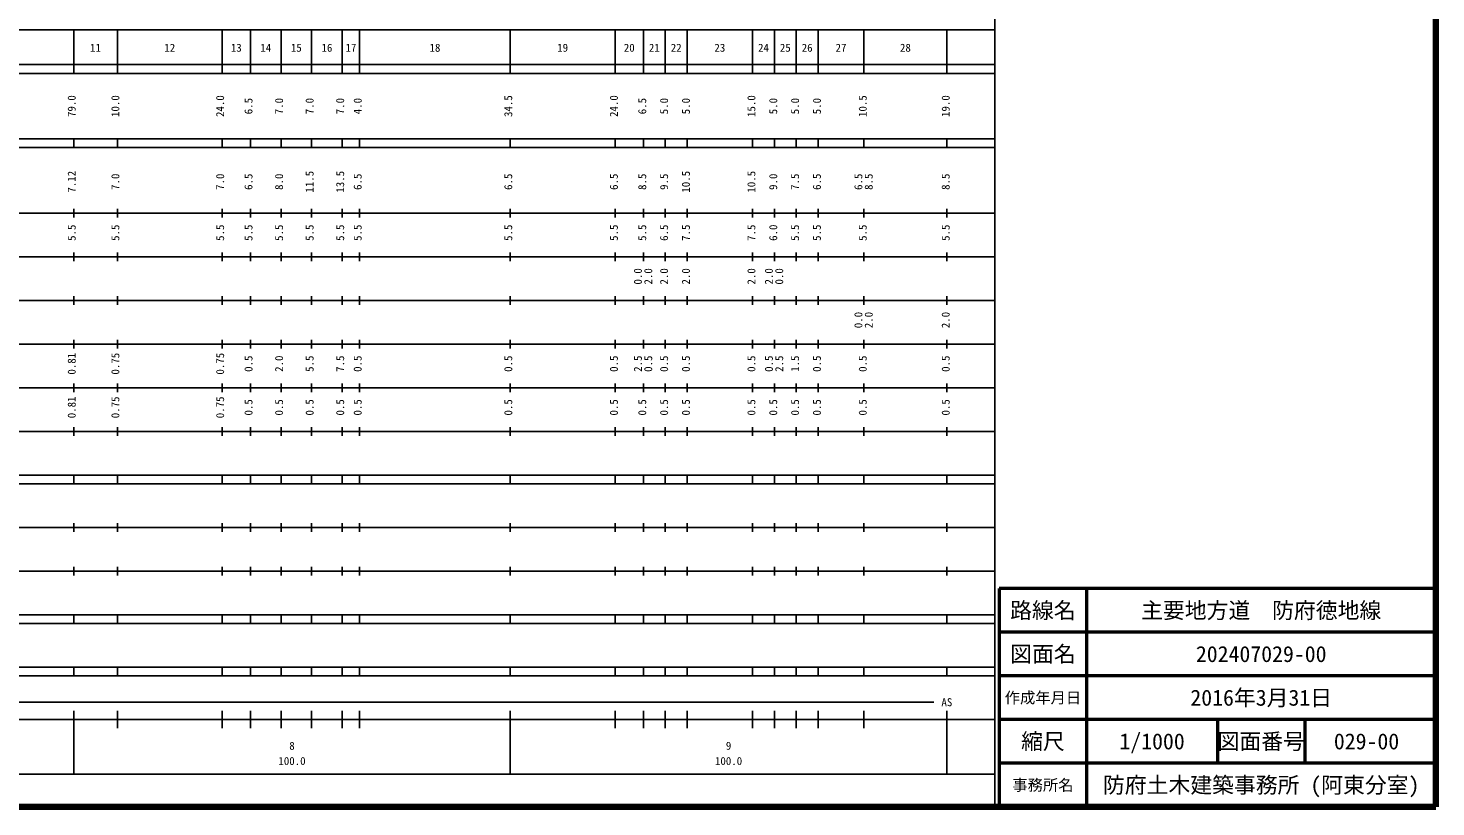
# Model space of a CAD drawing. Units: millimetres on the paper, enlarged 1000 times. Extents: x 40000 to 680000, y 20000 to 380000.
# Drawn here: x 357570 to 680000, y 20000 to 198357 of the extents above; entities that cross this region are included whole.
import ezdxf
from ezdxf.enums import TextEntityAlignment as Align

# ---------------------------------------------------------------- set-up
doc = ezdxf.new("R2010")
doc.units = ezdxf.units.MM
doc.header["$LTSCALE"] = 1000
for name, color, linetype, lineweight in [('M-TTL', 2, 'Continuous', 140), ('M-TTL-BAND', 7, 'Continuous', 25), ('M-TTL-FRAM', 2, 'Continuous', 50), ('M-TTL-LINE', 7, 'Continuous', 50)]:
    doc.layers.add(name, color=color, linetype=linetype, lineweight=lineweight)
doc.layers.add('M-TTL-TXT', color=7, linetype='Continuous')
doc.styles.add('ＭＳ ゴシック', font='')
doc.styles.get('ＭＳ ゴシック').set_extended_font_data('MS Gothic')

msp = doc.modelspace()

# ---------------------------------------------------------------- linework, layer by layer
at = {"layer": 'M-TTL'}
for p, q in [((680000, 20000), (680000, 380000)), ((40000, 20000), (680000, 20000))]:
    msp.add_line(p, q, dxfattribs=at)
at = {"layer": 'M-TTL-BAND'}
for p, q in [((579000, 20000), (579000, 370000)), ((68000, 198000), (579000, 198000)), ((368000, 188000), (368000, 198000)), ((378000, 188000), (378000, 198000)), ((402000, 188000), (402000, 198000)), ((408500, 188000), (408500, 198000)), ((415500, 188000), (415500, 198000)), ((422500, 188000), (422500, 198000)), ((429500, 188000), (429500, 198000)), ((433500, 188000), (433500, 198000)), ((468000, 188000), (468000, 198000)), ((492000, 188000), (492000, 198000)), ((498500, 188000), (498500, 198000)), ((503500, 188000), (503500, 198000)), ((508500, 188000), (508500, 198000)), ((523500, 188000), (523500, 198000)), ((528500, 188000), (528500, 198000)), ((533500, 188000), (533500, 198000)), ((538500, 188000), (538500, 198000)), ((549000, 188000), (549000, 198000)), ((568000, 188000), (568000, 198000)), ((40000, 190000), (579000, 190000)), ((40000, 188000), (579000, 188000)), ((40000, 173000), (579000, 173000)), ((40000, 171000), (579000, 171000)), ((368000, 171000), (368000, 173000)), ((378000, 171000), (378000, 173000)), ((402000, 171000), (402000, 173000)), ((408500, 171000), (408500, 173000)), ((415500, 171000), (415500, 173000)), ((422500, 171000), (422500, 173000)), ((429500, 171000), (429500, 173000)), ((433500, 171000), (433500, 173000)), ((468000, 171000), (468000, 173000)), ((492000, 171000), (492000, 173000)), ((498500, 171000), (498500, 173000)), ((503500, 171000), (503500, 173000)), ((508500, 171000), (508500, 173000)), ((523500, 171000), (523500, 173000)), ((528500, 171000), (528500, 173000)), ((533500, 171000), (533500, 173000)), ((538500, 171000), (538500, 173000)), ((549000, 171000), (549000, 173000)), ((568000, 171000), (568000, 173000)), ((40000, 156000), (579000, 156000)), ((368000, 155000), (368000, 157000)), ((378000, 155000), (378000, 157000)), ((402000, 155000), (402000, 157000)), ((408500, 155000), (408500, 157000)), ((415500, 155000), (415500, 157000)), ((422500, 155000), (422500, 157000)), ((429500, 155000), (429500, 157000)), ((433500, 155000), (433500, 157000)), ((468000, 155000), (468000, 157000)), ((492000, 155000), (492000, 157000)), ((498500, 155000), (498500, 157000)), ((503500, 155000), (503500, 157000)), ((508500, 155000), (508500, 157000)), ((523500, 155000), (523500, 157000)), ((528500, 155000), (528500, 157000)), ((533500, 155000), (533500, 157000)), ((538500, 155000), (538500, 157000)), ((549000, 155000), (549000, 157000)), ((568000, 155000), (568000, 157000)), ((46000, 146000), (579000, 146000)), ((368000, 145000), (368000, 147000)), ((378000, 145000), (378000, 147000)), ((402000, 145000), (402000, 147000)), ((408500, 145000), (408500, 147000)), ((415500, 145000), (415500, 147000)), ((422500, 145000), (422500, 147000)), ((429500, 145000), (429500, 147000)), ((433500, 145000), (433500, 147000)), ((468000, 145000), (468000, 147000)), ((492000, 145000), (492000, 147000)), ((498500, 145000), (498500, 147000)), ((503500, 145000), (503500, 147000)), ((508500, 145000), (508500, 147000)), ((523500, 145000), (523500, 147000)), ((528500, 145000), (528500, 147000)), ((533500, 145000), (533500, 147000)), ((538500, 145000), (538500, 147000)), ((549000, 145000), (549000, 147000)), ((568000, 145000), (568000, 147000)), ((52000, 136000), (579000, 136000)), ((368000, 135000), (368000, 137000)), ((378000, 135000), (378000, 137000)), ((402000, 135000), (402000, 137000)), ((408500, 135000), (408500, 137000)), ((415500, 135000), (415500, 137000)), ((422500, 135000), (422500, 137000)), ((429500, 135000), (429500, 137000)), ((433500, 135000), (433500, 137000)), ((468000, 135000), (468000, 137000)), ((492000, 135000), (492000, 137000)), ((498500, 135000), (498500, 137000)), ((503500, 135000), (503500, 137000)), ((508500, 135000), (508500, 137000)), ((523500, 135000), (523500, 137000)), ((528500, 135000), (528500, 137000)), ((533500, 135000), (533500, 137000)), ((538500, 135000), (538500, 137000)), ((549000, 135000), (549000, 137000)), ((568000, 135000), (568000, 137000)), ((46000, 126000), (579000, 126000)), ((368000, 125000), (368000, 127000)), ((378000, 125000), (378000, 127000)), ((402000, 125000), (402000, 127000)), ((408500, 125000), (408500, 127000)), ((415500, 125000), (415500, 127000)), ((422500, 125000), (422500, 127000)), ((429500, 125000), (429500, 127000)), ((433500, 125000), (433500, 127000)), ((468000, 125000), (468000, 127000)), ((492000, 125000), (492000, 127000)), ((498500, 125000), (498500, 127000)), ((503500, 125000), (503500, 127000)), ((508500, 125000), (508500, 127000)), ((523500, 125000), (523500, 127000)), ((528500, 125000), (528500, 127000)), ((533500, 125000), (533500, 127000)), ((538500, 125000), (538500, 127000)), ((549000, 125000), (549000, 127000)), ((568000, 125000), (568000, 127000)), ((368000, 115000), (368000, 117000)), ((378000, 115000), (378000, 117000)), ((402000, 115000), (402000, 117000)), ((408500, 115000), (408500, 117000)), ((415500, 115000), (415500, 117000)), ((422500, 115000), (422500, 117000)), ((429500, 115000), (429500, 117000)), ((433500, 115000), (433500, 117000)), ((468000, 115000), (468000, 117000)), ((492000, 115000), (492000, 117000)), ((498500, 115000), (498500, 117000)), ((503500, 115000), (503500, 117000)), ((508500, 115000), (508500, 117000)), ((523500, 115000), (523500, 117000)), ((528500, 115000), (528500, 117000)), ((533500, 115000), (533500, 117000)), ((538500, 115000), (538500, 117000)), ((549000, 115000), (549000, 117000)), ((568000, 115000), (568000, 117000)), ((52000, 116000), (579000, 116000)), ((368000, 105000), (368000, 107000)), ((378000, 105000), (378000, 107000)), ((402000, 105000), (402000, 107000)), ((408500, 105000), (408500, 107000)), ((415500, 105000), (415500, 107000)), ((422500, 105000), (422500, 107000)), ((429500, 105000), (429500, 107000)), ((433500, 105000), (433500, 107000)), ((468000, 105000), (468000, 107000)), ((492000, 105000), (492000, 107000)), ((498500, 105000), (498500, 107000)), ((503500, 105000), (503500, 107000)), ((508500, 105000), (508500, 107000)), ((523500, 105000), (523500, 107000)), ((528500, 105000), (528500, 107000)), ((533500, 105000), (533500, 107000)), ((538500, 105000), (538500, 107000)), ((549000, 105000), (549000, 107000)), ((568000, 105000), (568000, 107000)), ((46000, 106000), (579000, 106000)), ((40000, 96000), (579000, 96000)), ((40000, 94000), (579000, 94000)), ((368000, 94000), (368000, 96000)), ((378000, 94000), (378000, 96000)), ((402000, 94000), (402000, 96000)), ((408500, 94000), (408500, 96000)), ((415500, 94000), (415500, 96000)), ((422500, 94000), (422500, 96000)), ((429500, 94000), (429500, 96000)), ((433500, 94000), (433500, 96000)), ((468000, 94000), (468000, 96000)), ((492000, 94000), (492000, 96000)), ((498500, 94000), (498500, 96000)), ((503500, 94000), (503500, 96000)), ((508500, 94000), (508500, 96000)), ((523500, 94000), (523500, 96000)), ((528500, 94000), (528500, 96000)), ((533500, 94000), (533500, 96000)), ((538500, 94000), (538500, 96000)), ((549000, 94000), (549000, 96000)), ((568000, 94000), (568000, 96000)), ((49000, 84000), (579000, 84000)), ((368000, 83000), (368000, 85000)), ((378000, 83000), (378000, 85000)), ((402000, 83000), (402000, 85000)), ((408500, 83000), (408500, 85000)), ((415500, 83000), (415500, 85000)), ((422500, 83000), (422500, 85000)), ((429500, 83000), (429500, 85000)), ((433500, 83000), (433500, 85000)), ((468000, 83000), (468000, 85000)), ((492000, 83000), (492000, 85000)), ((498500, 83000), (498500, 85000)), ((503500, 83000), (503500, 85000)), ((508500, 83000), (508500, 85000)), ((523500, 83000), (523500, 85000)), ((528500, 83000), (528500, 85000)), ((533500, 83000), (533500, 85000)), ((538500, 83000), (538500, 85000)), ((549000, 83000), (549000, 85000)), ((568000, 83000), (568000, 85000)), ((368000, 73000), (368000, 75000)), ((378000, 73000), (378000, 75000)), ((402000, 73000), (402000, 75000)), ((408500, 73000), (408500, 75000)), ((415500, 73000), (415500, 75000)), ((422500, 73000), (422500, 75000)), ((429500, 73000), (429500, 75000)), ((433500, 73000), (433500, 75000)), ((468000, 73000), (468000, 75000)), ((492000, 73000), (492000, 75000)), ((498500, 73000), (498500, 75000)), ((503500, 73000), (503500, 75000)), ((508500, 73000), (508500, 75000)), ((523500, 73000), (523500, 75000)), ((528500, 73000), (528500, 75000)), ((533500, 73000), (533500, 75000)), ((538500, 73000), (538500, 75000)), ((549000, 73000), (549000, 75000)), ((568000, 73000), (568000, 75000)), ((40000, 74000), (579000, 74000)), ((40000, 64000), (579000, 64000)), ((40000, 62000), (579000, 62000)), ((368000, 62000), (368000, 64000)), ((378000, 62000), (378000, 64000)), ((402000, 62000), (402000, 64000)), ((408500, 62000), (408500, 64000)), ((415500, 62000), (415500, 64000)), ((422500, 62000), (422500, 64000)), ((429500, 62000), (429500, 64000)), ((433500, 62000), (433500, 64000)), ((468000, 62000), (468000, 64000)), ((492000, 62000), (492000, 64000)), ((498500, 62000), (498500, 64000)), ((503500, 62000), (503500, 64000)), ((508500, 62000), (508500, 64000)), ((523500, 62000), (523500, 64000)), ((528500, 62000), (528500, 64000)), ((533500, 62000), (533500, 64000)), ((538500, 62000), (538500, 64000)), ((549000, 62000), (549000, 64000)), ((568000, 62000), (568000, 64000)), ((40000, 52000), (579000, 52000)), ((368000, 50000), (368000, 52000)), ((378000, 50000), (378000, 52000)), ((402000, 50000), (402000, 52000)), ((408500, 50000), (408500, 52000)), ((415500, 50000), (415500, 52000)), ((422500, 50000), (422500, 52000)), ((429500, 50000), (429500, 52000)), ((433500, 50000), (433500, 52000)), ((468000, 50000), (468000, 52000)), ((492000, 50000), (492000, 52000)), ((498500, 50000), (498500, 52000)), ((503500, 50000), (503500, 52000)), ((508500, 50000), (508500, 52000)), ((523500, 50000), (523500, 52000)), ((528500, 50000), (528500, 52000)), ((533500, 50000), (533500, 52000)), ((538500, 50000), (538500, 52000)), ((549000, 50000), (549000, 52000)), ((568000, 50000), (568000, 52000)), ((40000, 50000), (579000, 50000)), ((71000, 44000), (565000, 44000)), ((368000, 27500), (368000, 42000)), ((378000, 38000), (378000, 42000)), ((402000, 38000), (402000, 42000)), ((408500, 38000), (408500, 42000)), ((415500, 38000), (415500, 42000)), ((422500, 38000), (422500, 42000)), ((429500, 38000), (429500, 42000)), ((433500, 38000), (433500, 42000)), ((468000, 27500), (468000, 42000)), ((492000, 38000), (492000, 42000)), ((498500, 38000), (498500, 42000)), ((503500, 38000), (503500, 42000)), ((508500, 38000), (508500, 42000)), ((523500, 38000), (523500, 42000)), ((528500, 38000), (528500, 42000)), ((533500, 38000), (533500, 42000)), ((538500, 38000), (538500, 42000)), ((549000, 38000), (549000, 42000)), ((568000, 27500), (568000, 42000)), ((40000, 40000), (579000, 40000)), ((68000, 27500), (579000, 27500))]:
    msp.add_line(p, q, dxfattribs=at)
at = {"layer": 'M-TTL-FRAM'}
for p, q in [((680000, 70000), (580000, 70000)), ((580000, 70000), (580000, 20000))]:
    msp.add_line(p, q, dxfattribs=at)
at = {"layer": 'M-TTL-LINE'}
for p, q in [((600000, 70000), (600000, 20000)), ((680000, 60000), (580000, 60000)), ((680000, 50000), (580000, 50000)), ((680000, 40000), (580000, 40000)), ((630000, 40000), (630000, 30000)), ((650000, 40000), (650000, 30000)), ((680000, 30000), (580000, 30000))]:
    msp.add_line(p, q, dxfattribs=at)

# ---------------------------------------------------------------- texts
at = {"layer": 'M-TTL-BAND', "style": 'ＭＳ ゴシック'}
for s, p in [('11', (373000, 192405)), ('12', (390000, 192405)), ('13', (405250, 192405)), ('14', (412000, 192405)), ('15', (419000, 192405)), ('16', (426000, 192405)), ('17', (431500, 192405)), ('18', (450750, 192405)), ('19', (480000, 192405)), ('20', (495250, 192405)), ('21', (501000, 192405)), ('22', (506000, 192405)), ('23', (516000, 192405)), ('24', (526000, 192405)), ('25', (531000, 192405)), ('26', (536000, 192405)), ('27', (543750, 192405)), ('28', (558500, 192405)), ('AS', (568000, 42500)), ('8', (418000, 32523)), ('9', (518000, 32523)), ('100.0', (418000, 29033)), ('100.0', (518000, 29033))]:
    msp.add_text(s, height=1833, dxfattribs=at).set_placement(p, align=Align.BOTTOM_CENTER)
for s, p in [('79.0', (369000, 180500)), ('10.0', (379000, 180500)), ('24.0', (403000, 180500)), ('6.5', (409500, 180500)), ('7.0', (416500, 180500)), ('7.0', (423500, 180500)), ('7.0', (430500, 180500)), ('4.0', (434500, 180500)), ('34.5', (469000, 180500)), ('24.0', (493187, 180500)), ('6.5', (499687, 180500)), ('5.0', (504687, 180500)), ('5.0', (509687, 180500)), ('15.0', (524687, 180500)), ('5.0', (529687, 180500)), ('5.0', (534687, 180500)), ('5.0', (539687, 180500)), ('10.5', (550187, 180500)), ('19.0', (569187, 180500)), ('7.12', (369000, 163174)), ('7.0', (379000, 163174)), ('7.0', (403000, 163174)), ('6.5', (409500, 163174)), ('8.0', (416500, 163174)), ('11.5', (423500, 163174)), ('13.5', (430500, 163174)), ('6.5', (434500, 163174)), ('6.5', (469000, 163174)), ('6.5', (493187, 163174)), ('8.5', (499687, 163174)), ('9.5', (504687, 163174)), ('10.5', (509687, 163174)), ('10.5', (524687, 163174)), ('9.0', (529687, 163174)), ('7.5', (534687, 163174)), ('6.5', (539687, 163174)), ('6.5', (549187, 163174)), ('8.5', (551557, 163174)), ('8.5', (569187, 163174)), ('5.5', (369000, 151500)), ('5.5', (379000, 151500)), ('5.5', (403000, 151500)), ('5.5', (409500, 151500)), ('5.5', (416500, 151500)), ('5.5', (423500, 151500)), ('5.5', (430500, 151500)), ('5.5', (434500, 151500)), ('5.5', (469000, 151500)), ('5.5', (493187, 151500)), ('5.5', (499687, 151500)), ('6.5', (504687, 151500)), ('7.5', (509687, 151500)), ('7.5', (524687, 151500)), ('6.0', (529687, 151500)), ('5.5', (534687, 151500)), ('5.5', (539687, 151500)), ('5.5', (550187, 151500)), ('5.5', (569187, 151500)), ('0.0', (498687, 141500)), ('2.0', (501057, 141500)), ('2.0', (504687, 141500)), ('2.0', (509687, 141500)), ('2.0', (524687, 141500)), ('2.0', (528687, 141500)), ('0.0', (531057, 141500)), ('0.0', (549187, 131500)), ('2.0', (551557, 131500)), ('2.0', (569187, 131500)), ('0.81', (369000, 121500)), ('0.75', (379000, 121500)), ('0.75', (403000, 121500)), ('0.5', (409500, 121500)), ('2.0', (416500, 121500)), ('5.5', (423500, 121500)), ('7.5', (430500, 121500)), ('0.5', (434500, 121500)), ('0.5', (469000, 121500)), ('0.5', (493187, 121500)), ('2.5', (498687, 121500)), ('0.5', (501057, 121500)), ('0.5', (504687, 121500)), ('0.5', (509687, 121500)), ('0.5', (524687, 121500)), ('0.5', (528687, 121500)), ('2.5', (531057, 121500)), ('1.5', (534687, 121500)), ('0.5', (539687, 121500)), ('0.5', (550187, 121500)), ('0.5', (569187, 121500)), ('0.81', (369000, 111500)), ('0.75', (379000, 111500)), ('0.75', (403000, 111500)), ('0.5', (409500, 111500)), ('0.5', (416500, 111500)), ('0.5', (423500, 111500)), ('0.5', (430500, 111500)), ('0.5', (434500, 111500)), ('0.5', (469000, 111500)), ('0.5', (493187, 111500)), ('0.5', (499687, 111500)), ('0.5', (504687, 111500)), ('0.5', (509687, 111500)), ('0.5', (524687, 111500)), ('0.5', (529687, 111500)), ('0.5', (534687, 111500)), ('0.5', (539687, 111500)), ('0.5', (550187, 111500)), ('0.5', (569187, 111500))]:
    msp.add_text(s, height=1833, rotation=90, dxfattribs=at).set_placement(p, align=Align.BOTTOM_CENTER)
at = {"layer": 'M-TTL-TXT', "style": 'ＭＳ ゴシック'}
for s, height, p in [('路線名', 3666, (590000, 65000)), ('路線名', 3666, (590000, 65000)), ('主要地方道\u3000防府徳地線', 3666, (640000, 65000)), ('図面名', 3666, (590000, 55000)), ('図面名', 3666, (590000, 55000)), ('202407029-00', 3666, (640000, 55000)), ('作成年月日', 2566, (590000, 45000)), ('作成年月日', 2566, (590000, 45000)), ('2016年3月31日', 3666, (640000, 45000)), ('縮尺', 3666, (590000, 35000)), ('縮尺', 3666, (590000, 35000)), ('1/1000', 3666, (615000, 35000)), ('図面番号', 3666, (640000, 35000)), ('図面番号', 3666, (640000, 35000)), ('029-00', 3666, (664125, 35000)), ('事務所名', 2566, (590000, 25000)), ('事務所名', 2566, (590000, 25000)), ('防府土木建築事務所 (阿東分室)', 3666, (640000, 25000))]:
    msp.add_text(s, height=height, dxfattribs=at).set_placement(p, align=Align.MIDDLE_CENTER)

doc.saveas('drawing.dxf')
